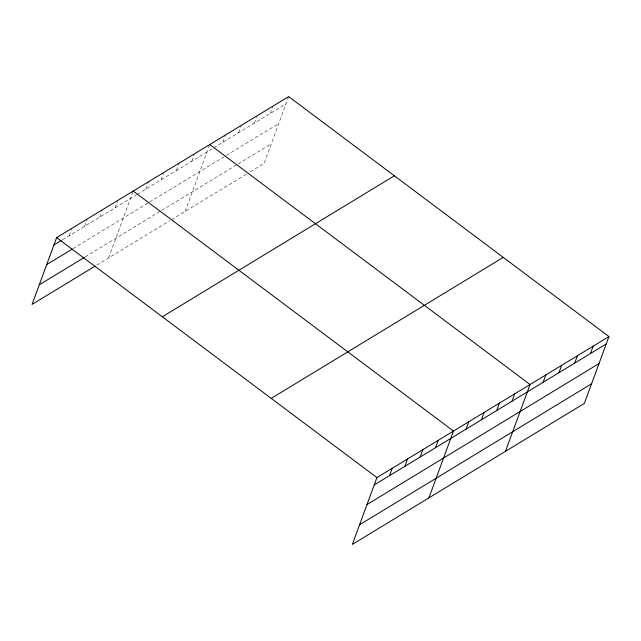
<?xml version="1.0" encoding="UTF-8"?>
<svg xmlns="http://www.w3.org/2000/svg" width="641" height="641" viewBox="0 0 641 641"><rect width="100%" height="100%" fill="white"/><g stroke="black" fill="none" stroke-linecap="round" stroke-linejoin="round"><path stroke-width="0.48" stroke-dasharray="3.21 2.4" d="M69.244 235.664L71.616 229.214M84.556 226.361L87.264 218.99M99.868 217.051L102.239 210.601M115.18 207.748L117.551 201.298M108.617 257.898L133.208 191.066M145.811 189.135L148.52 181.764M161.123 179.825L163.84 172.453M176.435 170.522L179.151 163.151M191.755 161.212L194.127 154.761M185.185 211.362L209.775 144.537M222.844 142.318L225.552 134.947M238.62 132.727L241.337 125.356M254.397 123.136L256.769 116.686M270.173 113.553L272.89 106.182M288.666 96.591L264.076 163.423L249.133 172.501M62.433 239.798L136.453 194.816M137.302 194.303L212.876 148.375M213.709 147.871L285.958 103.962M73.082 248.564L148.8 202.548M149.649 202.035L225.592 155.883M226.417 155.378L278.739 123.585M85.213 256.889L160.082 211.394M161.78 210.352L237.25 164.489M238.083 163.984L271.295 143.8M96.711 265.134L169.873 220.672M171.58 219.639L248.299 173.006"/><path stroke-width="0.96" d="M608.95 336.573L376.924 477.577L352.334 544.409L584.36 403.397L608.95 336.573L288.666 96.591L56.64 237.603L32.05 304.427L95.004 266.167M389.52 475.646L392.236 468.275M404.84 466.336L407.548 458.964M420.151 457.033L422.86 449.662M435.463 447.722L438.18 440.351M428.901 497.873L453.491 431.048L133.208 191.066M466.095 429.109L468.803 421.738M481.407 419.807L484.115 412.435M496.719 410.496L499.435 403.125M512.031 401.194L514.747 393.822M505.469 451.344L530.059 384.512L209.775 144.537M543.127 382.292L545.836 374.921M558.904 372.709L561.62 365.338M574.681 363.118L577.397 355.747M590.457 353.528L593.173 346.156M53.924 244.974L61.584 240.319M46.705 264.597L72.233 249.085M39.269 284.812L84.364 257.41M162.333 316.79L394.359 175.786M271.231 398.39L503.257 257.378M374.208 484.949L606.234 343.945M366.989 504.571L599.014 363.559M359.553 524.787L591.579 383.775M56.64 237.603L376.924 477.577"/></g></svg>
